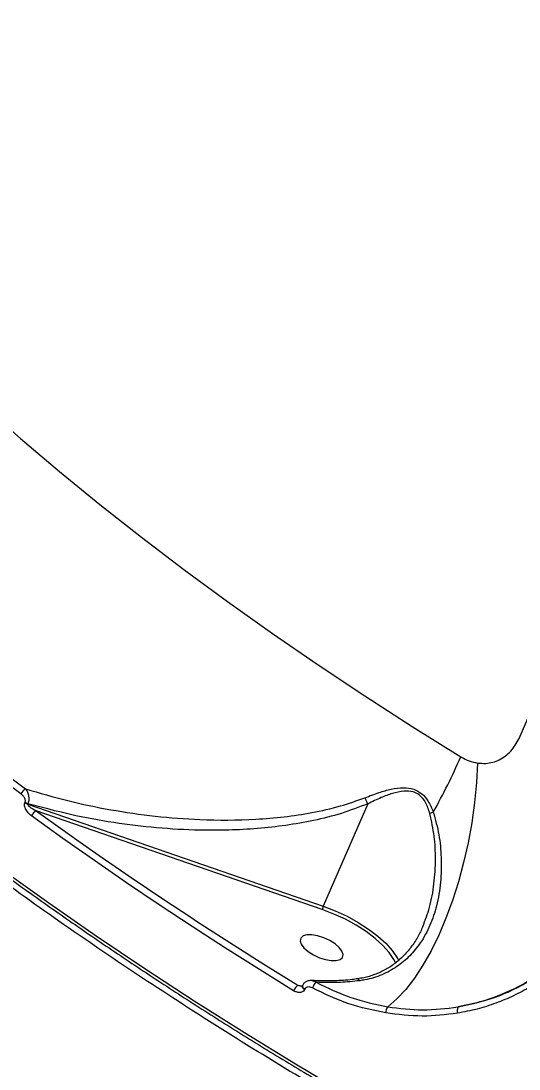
# Model space of a CAD drawing. Header units: millimetres. Extents: x -6521 to 6343, y -6174 to 4868.
# Drawn here: x -4368.2 to -4271, y -615.5 to -410.8 of the extents above; entities that cross this region are included whole.
import ezdxf

# ---------------------------------------------------------------- set-up
doc = ezdxf.new("R2010")
doc.units = ezdxf.units.MM
for name, color, linetype in [('DIKOM_ОБЪЕКТ', 7, 'Continuous'), ('DIKOM_РАЗМЕР_ЗОНА', 7, 'Continuous'), ('DIKOM_РАЗМЕР_ОБЪЕКТА', 7, 'Continuous')]:
    doc.layers.add(name, color=color, linetype=linetype)
doc.styles.add('style1', font='arial.ttf', dxfattribs={"width": 0.8})
doc.dimstyles.new('1-50', dxfattribs={"dimtxt": 300, "dimasz": 200, "dimexe": 100, "dimexo": 0, "dimgap": 100, "dimtad": 1, "dimtxsty": 'style1', "dimcen": 200, "dimclrd": 7, "dimclre": 7, "dimclrt": 7, "dimadec": 1, "dimazin": 2, "dimtfac": 1, "dimtmove": 0, "dimatfit": 2, "dimfxl": 0, "dimlwd": 25, "dimlwe": 18, "dimarcsym": 0})

# ---------------------------------------------------------------- blocks, each defined once
blk = doc.blocks.new('*D11')
at = {"layer": 'Defpoints', "color": 0, "transparency": 16777216}
for p in [(2818.82, 364.95), (-5102.52, -1661.02), (-5102.52, -4861.8)]:
    blk.add_point(p, dxfattribs=at)
at = {"layer": 'DIKOM_РАЗМЕР_ОБЪЕКТА', "color": 7, "lineweight": 18, "transparency": 16777216}
for p, q in [((2818.82, 364.95), (2818.82, -4961.8)), ((-5102.52, -1661.02), (-5102.52, -4961.8))]:
    blk.add_line(p, q, dxfattribs=at)
at = {"layer": 'DIKOM_РАЗМЕР_ОБЪЕКТА', "color": 7, "lineweight": 25, "transparency": 16777216}
blk.add_line((2618.82, -4861.8), (-4902.52, -4861.8), dxfattribs=at)
at = {"layer": 'DIKOM_РАЗМЕР_ОБЪЕКТА', "color": 7, "transparency": 16777216}
for points in [[(-4902.52, -4828.46), (-4902.52, -4895.13), (-5102.52, -4861.8)], [(2618.82, -4828.46), (2618.82, -4895.13), (2818.82, -4861.8)]]:
    blk.add_solid(points, dxfattribs=at)
at = {"layer": 'DIKOM_РАЗМЕР_ОБЪЕКТА', "color": 7, "transparency": 16777216, "insert": (-736, -4608.63), "char_height": 300, "attachment_point": 5, "style": 'style1'}
blk.add_mtext('7900', dxfattribs=at)
blk = doc.blocks.new('*D13')
at = {"layer": 'Defpoints', "color": 0, "transparency": 16777216}
for p in [(1683.24, 4867.99), (-4359.52, -3960.36), (6242.61, -3960.36)]:
    blk.add_point(p, dxfattribs=at)
at = {"layer": 'DIKOM_РАЗМЕР_ЗОНА', "color": 7, "lineweight": 18, "transparency": 16777216}
for p, q in [((1683.24, 4867.99), (6342.61, 4867.99)), ((-4359.52, -3960.36), (6342.61, -3960.36))]:
    blk.add_line(p, q, dxfattribs=at)
at = {"layer": 'DIKOM_РАЗМЕР_ЗОНА', "color": 7, "lineweight": 25, "transparency": 16777216}
blk.add_line((6242.61, 4667.99), (6242.61, -3760.36), dxfattribs=at)
at = {"layer": 'DIKOM_РАЗМЕР_ЗОНА', "color": 7, "transparency": 16777216}
for points in [[(6209.28, 4667.99), (6275.95, 4667.99), (6242.61, 4867.99)], [(6209.28, -3760.36), (6275.95, -3760.36), (6242.61, -3960.36)]]:
    blk.add_solid(points, dxfattribs=at)
at = {"layer": 'DIKOM_РАЗМЕР_ЗОНА', "color": 7, "transparency": 16777216, "insert": (5989.44, 630.24), "char_height": 300, "attachment_point": 5, "rotation": 90, "style": 'style1'}
blk.add_mtext('8850', dxfattribs=at)
blk = doc.blocks.new('*D14')
at = {"layer": 'Defpoints', "color": 0, "transparency": 16777216}
for p in [(4318.82, 257.45), (-6520.67, -1799.21), (4318.82, -6073.51)]:
    blk.add_point(p, dxfattribs=at)
at = {"layer": 'DIKOM_РАЗМЕР_ЗОНА', "color": 7, "lineweight": 18, "transparency": 16777216}
for p, q in [((4318.82, 257.45), (4318.82, -6173.51)), ((-6520.67, -1799.21), (-6520.67, -6173.51))]:
    blk.add_line(p, q, dxfattribs=at)
at = {"layer": 'DIKOM_РАЗМЕР_ЗОНА', "color": 7, "lineweight": 25, "transparency": 16777216}
blk.add_line((-6320.67, -6073.51), (4118.82, -6073.51), dxfattribs=at)
at = {"layer": 'DIKOM_РАЗМЕР_ЗОНА', "color": 7, "transparency": 16777216}
for points in [[(-6320.67, -6040.18), (-6320.67, -6106.84), (-6520.67, -6073.51)], [(4118.82, -6040.18), (4118.82, -6106.84), (4318.82, -6073.51)]]:
    blk.add_solid(points, dxfattribs=at)
at = {"layer": 'DIKOM_РАЗМЕР_ЗОНА', "color": 7, "transparency": 16777216, "insert": (-430.65, -5820.34), "char_height": 300, "attachment_point": 5, "style": 'style1'}
blk.add_mtext('10850', dxfattribs=at)

msp = doc.modelspace()

# ---------------------------------------------------------------- linework, layer by layer
at = {"layer": 'DIKOM_ОБЪЕКТ', "color": 7, "linetype": 'Continuous', "lineweight": 15}
for p, q in [((-4270.959, -550.919), (-4145.861, -262.062)), ((-4367.413, -563.459), (-4367.369, -563.358)), ((-4366.807, -563.648), (-4366.85, -563.748)), ((-4366.85, -563.748), (-4309.168, -583.688)), ((-4300.501, -563.676), (-4309.168, -583.688)), ((-4309.353, -584.332), (-4365.182, -565.034)), ((-4294.647, -593.961), (-4294.448, -594.365)), ((-4314.143, -599.086), (-4313.242, -599.221)), ((-4313.263, -599.268), (-4313.271, -599.292)), ((-4313.232, -599.196), (-4313.263, -599.268)), ((-4313.261, -599.258), (-4313.263, -599.268)), ((-4312.76, -599.854), (-4312.791, -599.926))]:
    msp.add_line(p, q, dxfattribs=at)
at = {"layer": 'DIKOM_ОБЪЕКТ', "color": 7, "linetype": 'Continuous', "lineweight": 15, "flags": 128}
for points in [[(-4443.489, -407.377), (-4439.436, -413.81), (-4435.077, -420.281), (-4430.416, -426.786), (-4425.458, -433.317), (-4420.206, -439.87), (-4414.666, -446.438), (-4408.843, -453.015), (-4402.742, -459.594), (-4396.369, -466.171), (-4389.731, -472.737), (-4382.832, -479.288), (-4375.68, -485.817), (-4368.281, -492.319), (-4360.642, -498.787), (-4352.771, -505.214), (-4344.674, -511.597), (-4336.358, -517.927), (-4327.833, -524.199), (-4319.106, -530.409), (-4310.184, -536.549), (-4301.076, -542.614), (-4291.791, -548.598), (-4282.338, -554.496)], [(-4368.176, -561.747), (-4374.444, -557.093), (-4380.606, -552.411), (-4386.66, -547.702), (-4392.604, -542.969), (-4398.436, -538.213), (-4404.152, -533.437), (-4409.751, -528.643), (-4415.229, -523.832)], [(-4414.232, -522.934), (-4408.766, -527.734), (-4403.18, -532.518), (-4397.476, -537.283), (-4391.657, -542.028), (-4385.726, -546.751), (-4379.685, -551.45), (-4373.537, -556.121), (-4367.283, -560.765)], [(-4279.041, -555.717), (-4279.252, -559.544), (-4279.637, -563.437), (-4280.19, -567.358), (-4280.906, -571.267), (-4281.778, -575.126), (-4282.798, -578.898), (-4283.956, -582.545), (-4285.24, -586.03), (-4286.637, -589.32), (-4288.133, -592.382), (-4289.715, -595.186), (-4291.366, -597.704), (-4293.069, -599.911), (-4294.809, -601.786), (-4296.568, -603.31)], [(-4314.951, -600.17), (-4321.624, -596.031), (-4328.223, -591.852), (-4334.745, -587.635), (-4341.187, -583.382), (-4347.547, -579.093), (-4353.823, -574.772), (-4360.012, -570.419), (-4366.111, -566.036)], [(-4365.182, -565.034), (-4359.097, -569.406), (-4357.273, -570.699)], [(-4357.273, -570.699), (-4352.923, -573.749), (-4346.662, -578.06), (-4340.317, -582.338), (-4335.035, -585.832)], [(-4371.834, -576.524), (-4362.754, -583.036), (-4353.478, -589.481), (-4344.014, -595.852), (-4334.371, -602.145), (-4324.556, -608.355), (-4314.578, -614.476), (-4304.445, -620.504)], [(-4295.038, -594.776), (-4295.394, -594.068), (-4296.311, -592.709), (-4297.537, -591.328), (-4299.043, -589.958), (-4300.792, -588.629), (-4302.746, -587.375), (-4304.857, -586.223), (-4307.077, -585.201), (-4309.353, -584.332)], [(-4309.168, -583.688), (-4306.82, -584.584), (-4304.531, -585.638), (-4302.354, -586.826), (-4300.339, -588.12), (-4298.535, -589.49), (-4296.983, -590.904), (-4295.719, -592.328), (-4294.774, -593.729), (-4294.647, -593.961)], [(-4335.035, -585.832), (-4333.89, -586.582), (-4327.384, -590.788), (-4320.801, -594.957), (-4314.143, -599.086)], [(-4310.265, -589.442), (-4311.398, -589.251), (-4312.377, -589.264), (-4313.123, -589.48), (-4313.576, -589.882), (-4313.698, -590.437), (-4313.48, -591.101), (-4312.939, -591.818), (-4312.12, -592.532), (-4311.088, -593.185), (-4309.927, -593.723), (-4308.732, -594.102), (-4307.599, -594.294), (-4306.62, -594.28), (-4305.874, -594.064), (-4305.421, -593.662), (-4305.299, -593.107), (-4305.517, -592.444), (-4306.058, -591.726), (-4306.877, -591.012), (-4307.909, -590.36), (-4309.07, -589.822), (-4310.265, -589.442)], [(-4313.271, -599.292), (-4313.277, -599.318), (-4313.257, -599.457), (-4313.164, -599.614), (-4313.004, -599.774), (-4312.791, -599.926)], [(-4313.232, -599.197), (-4313.246, -599.246), (-4313.226, -599.385), (-4313.133, -599.542), (-4312.973, -599.702), (-4312.76, -599.854)]]:
    msp.add_lwpolyline(points, dxfattribs=at)
at = {"layer": 'DIKOM_ОБЪЕКТ', "color": 7, "linetype": 'Continuous', "lineweight": 15}
for centre, radius, start, end in [((-4395.862, -504.974), 123.855, 330.84712, 336.43182), ((-4366.385, -562.479), 1.935, 117.6592, 157.77127), ((-4366.15, -561.698), 2.167, 234.35383, 251.14482), ((-4366.103, -561.592), 2.173, 234.35745, 251.10281), ((-4364.356, -566.732), 1.888, 115.9388, 158.3735), ((-4283.805, -575.953), 11.333, 110.08078, 113.67204), ((-4307.1, -584.633), 2.274, 155.44259, 172.40362), ((-4312.529, -601.132), 2.606, 128.28155, 158.32645), ((-4308.888, -600.409), 2.523, 131.87145, 161.92412), ((-4295.161, -604.459), 1.817, 140.77224, 181.83932), ((-4281.662, -604.069), 1.403, 149.05109, 200.9077)]:
    msp.add_arc(centre, radius, start, end, dxfattribs=at)
for points, knots in [([(-4523.048, -369.779), (-4523.06, -370.196), (-4523.122, -372.403), (-4522.941, -376.498), (-4522.495, -382.062), (-4521.729, -387.726), (-4520.674, -393.475), (-4519.323, -399.307), (-4517.679, -405.217), (-4515.744, -411.2), (-4513.517, -417.252), (-4511.002, -423.368), (-4508.2, -429.543), (-4505.113, -435.773), (-4501.744, -442.053), (-4498.096, -448.377), (-4494.171, -454.742), (-4489.973, -461.143), (-4485.504, -467.574), (-4480.768, -474.031), (-4475.769, -480.509), (-4470.51, -487.003), (-4464.996, -493.509), (-4459.231, -500.021), (-4453.219, -506.535), (-4446.964, -513.046), (-4440.472, -519.549), (-4433.748, -526.039), (-4426.795, -532.511), (-4419.621, -538.961), (-4412.229, -545.384), (-4404.626, -551.774), (-4396.817, -558.128), (-4388.808, -564.44), (-4380.606, -570.706), (-4372.216, -576.921), (-4363.645, -583.08), (-4354.898, -589.18), (-4345.984, -595.214), (-4336.907, -601.179), (-4327.676, -607.071), (-4318.298, -612.884), (-4308.778, -618.615), (-4299.124, -624.258), (-4289.345, -629.811), (-4279.445, -635.268), (-4270.549, -640.036), (-4264.931, -642.957), (-4262.684, -644.126)], [0, 0, 0, 0, 0.0051792, 0.02739, 0.049613, 0.0718476, 0.0940929, 0.1163474, 0.1386107, 0.1608804, 0.1831557, 0.2054352, 0.2277181, 0.2500033, 0.2722902, 0.2945779, 0.3168661, 0.3391541, 0.3614417, 0.3837285, 0.4060147, 0.4282999, 0.4505841, 0.4728672, 0.4951491, 0.5174302, 0.5397099, 0.5619888, 0.5842667, 0.6065434, 0.6288194, 0.6510947, 0.6733688, 0.6956425, 0.7179153, 0.7401874, 0.7624587, 0.7847297, 0.8070001, 0.82927, 0.8515392, 0.8738082, 0.8960769, 0.9183452, 0.9406129, 0.9628807, 0.9851479, 1, 1, 1, 1]), ([(-4279.041, -555.717), (-4278.513, -555.759), (-4277.034, -555.876), (-4274.71, -555.188), (-4272.387, -553.514), (-4271.438, -551.79), (-4270.959, -550.919)], [0, 0, 0, 0, 0.1529615, 0.4283773, 0.7114326, 1, 1, 1, 1]), ([(-4282.338, -554.496), (-4282.289, -554.525), (-4281.757, -554.848), (-4280.67, -555.379), (-4279.591, -555.603), (-4279.041, -555.717)], [0, 0, 0, 0, 0.0468081, 0.5142757, 1, 1, 1, 1]), ([(-4301.043, -562.483), (-4300.122, -562.127), (-4298.428, -561.472), (-4295.908, -560.775), (-4293.631, -560.45), (-4291.544, -560.689), (-4289.877, -561.615), (-4288.552, -563.203), (-4288.008, -564.541), (-4287.696, -565.309)], [0, 0, 0, 0, 0.1839953, 0.3384114, 0.4956197, 0.6241652, 0.737451, 0.8492066, 1, 1, 1, 1]), ([(-4367.369, -563.358), (-4367.348, -563.288), (-4367.305, -563.147), (-4367.335, -562.87), (-4367.467, -562.512), (-4367.753, -562.098), (-4368.031, -561.868), (-4368.176, -561.747)], [0, 0, 0, 0, 0.1189788, 0.2374418, 0.4123141, 0.6910486, 1, 1, 1, 1]), ([(-4367.283, -560.765), (-4364.55, -561.566), (-4359.082, -563.169), (-4350.616, -564.917), (-4341.993, -566.176), (-4332.525, -566.906), (-4324.105, -566.88), (-4316.82, -566.271), (-4311.299, -565.439), (-4305.984, -564.259), (-4302.626, -563.052), (-4301.043, -562.483)], [0, 0, 0, 0, 0.1269756, 0.2539539, 0.3836719, 0.5133757, 0.6746734, 0.7565618, 0.8384275, 0.9238208, 1, 1, 1, 1]), ([(-4367.283, -560.765), (-4367.146, -560.963), (-4366.877, -561.351), (-4366.668, -562.09), (-4366.624, -562.731), (-4366.672, -563.24), (-4366.761, -563.509), (-4366.807, -563.648)], [0, 0, 0, 0, 0.2735792, 0.5372558, 0.7208065, 0.856545, 1, 1, 1, 1]), ([(-4301.043, -562.483), (-4301.028, -562.52), (-4300.952, -562.722), (-4300.777, -563.14), (-4300.599, -563.48), (-4300.501, -563.668)], [0, 0, 0, 0, 0.0927499, 0.4978689, 1, 1, 1, 1]), ([(-4288.355, -565.573), (-4288.597, -564.832), (-4289.012, -563.561), (-4290.081, -562.133), (-4291.008, -561.562), (-4292.085, -561.199), (-4293.597, -561.134), (-4295.7, -561.607), (-4298.046, -562.499), (-4299.633, -563.26), (-4300.501, -563.676)], [0, 0, 0, 0, 0.1504035, 0.2579156, 0.3420774, 0.3655572, 0.4905039, 0.6488109, 0.8079315, 1, 1, 1, 1]), ([(-4366.111, -566.036), (-4366.345, -565.842), (-4366.794, -565.471), (-4367.253, -564.8), (-4367.464, -564.223), (-4367.511, -563.786), (-4367.446, -563.568), (-4367.413, -563.459)], [0, 0, 0, 0, 0.3089597, 0.5923763, 0.7697813, 0.8845354, 1, 1, 1, 1]), ([(-4366.85, -563.748), (-4366.855, -563.763), (-4366.864, -563.797), (-4366.846, -563.869), (-4366.756, -564.024), (-4366.24, -564.497), (-4365.656, -564.793), (-4365.182, -565.034)], [0, 0, 0, 0, 0.0233355, 0.0520151, 0.1042976, 0.2734353, 1, 1, 1, 1]), ([(-4300.501, -563.668), (-4302.2, -564.327), (-4305.619, -565.651), (-4311.005, -566.983), (-4316.473, -567.949), (-4322.015, -568.553), (-4327.623, -568.854), (-4334.204, -568.868), (-4341.708, -568.451), (-4350.137, -567.417), (-4358.542, -565.88), (-4364.052, -564.392), (-4366.807, -563.648)], [0, 0, 0, 0, 0.0822821, 0.1655631, 0.2475169, 0.3294898, 0.4129252, 0.4963689, 0.6209069, 0.7454547, 0.8727308, 1, 1, 1, 1]), ([(-4300.501, -563.676), (-4300.501, -563.675), (-4300.5, -563.673), (-4300.5, -563.67), (-4300.5, -563.669), (-4300.501, -563.668)], [0, 0, 0, 0, 0.4142255, 0.7775252, 1, 1, 1, 1]), ([(-4287.696, -565.309), (-4287.289, -566.768), (-4286.474, -569.688), (-4286.1, -574.324), (-4286.188, -578.998), (-4286.925, -583.452), (-4288.25, -587.44), (-4290.021, -590.732), (-4292.221, -593.428), (-4294.736, -595.555), (-4297.692, -597.147), (-4300.223, -597.934), (-4301.725, -598.166), (-4302.062, -598.218)], [0, 0, 0, 0, 0.1039361, 0.2080566, 0.3213659, 0.4346128, 0.535131, 0.6355675, 0.7202659, 0.8048978, 0.8901547, 0.9753332, 1, 1, 1, 1]), ([(-4289.73, -587.614), (-4289.263, -586.388), (-4288.258, -583.745), (-4287.461, -579.282), (-4287.199, -574.615), (-4287.4, -569.977), (-4288.035, -567.05), (-4288.355, -565.573)], [0, 0, 0, 0, 0.1832071, 0.3947412, 0.6111787, 0.803787, 1, 1, 1, 1]), ([(-3765.298, -698.941), (-3765.314, -698.958), (-3767.809, -701.654), (-3773.862, -706.486), (-3783.536, -713.319), (-3794.379, -719.348), (-3806.148, -724.659), (-3818.809, -729.24), (-3832.557, -733.172), (-3847.394, -736.411), (-3863.292, -738.93), (-3879.902, -740.672), (-3897.149, -741.651), (-3914.948, -741.895), (-3933.588, -741.408), (-3953.041, -740.159), (-3973.257, -738.135), (-3993.791, -735.38), (-4014.565, -731.921), (-4035.497, -727.8), (-4056.929, -722.948), (-4078.806, -717.353), (-4101.06, -711.014), (-4123.204, -704.072), (-4145.162, -696.566), (-4166.867, -688.543), (-4188.674, -679.874), (-4210.508, -670.562), (-4232.293, -660.624), (-4252.648, -650.716), (-4271.57, -640.951), (-4289.089, -631.425), (-4306.302, -621.57), (-4323.157, -611.406), (-4339.474, -601.047), (-4355.175, -590.542), (-4368.704, -581.042), (-4376.889, -574.975), (-4380.222, -572.505)], [0, 0, 0, 0, 0.0001879, 0.03034, 0.0605166, 0.0906687, 0.1199697, 0.1492933, 0.1785943, 0.2087464, 0.2389231, 0.2690751, 0.2983758, 0.3276989, 0.3569996, 0.3871514, 0.4173276, 0.4474792, 0.4767802, 0.5061035, 0.5354045, 0.5655563, 0.5957329, 0.6258849, 0.6551857, 0.6845092, 0.7138099, 0.743962, 0.7741384, 0.8042903, 0.8297914, 0.8553222, 0.880853, 0.906626, 0.9323987, 0.9575224, 0.9827031, 1, 1, 1, 1]), ([(-4289.736, -587.614), (-4290.049, -588.303), (-4290.704, -589.745), (-4291.995, -591.692), (-4293.525, -593.465), (-4295.24, -594.958), (-4297.113, -596.158), (-4299.124, -597.053), (-4300.928, -597.623), (-4302.098, -597.774), (-4302.519, -597.828)], [0, 0, 0, 0, 0.1311692, 0.2744034, 0.413785, 0.5500776, 0.6807978, 0.8075907, 0.9309305, 1, 1, 1, 1]), ([(-4265.619, -597.31), (-4266.639, -598.019), (-4268.682, -599.437), (-4271.988, -601.192), (-4275.477, -602.663), (-4279.139, -603.834), (-4281.695, -604.324), (-4282.973, -604.569)], [0, 0, 0, 0, 0.1976792, 0.3953888, 0.593089, 0.7965458, 1, 1, 1, 1]), ([(-4265.712, -596.036), (-4266.923, -596.872), (-4269.355, -598.553), (-4273.479, -600.601), (-4277.968, -602.302), (-4281.227, -602.997), (-4282.866, -603.347)], [0, 0, 0, 0, 0.2373896, 0.4771619, 0.7370093, 1, 1, 1, 1]), ([(-4282.866, -603.347), (-4280.447, -602.823), (-4276.784, -602.028), (-4272.214, -600.071), (-4268.91, -598.33), (-4266.883, -596.917), (-4265.884, -596.221)], [0, 0, 0, 0, 0.3951651, 0.5986734, 0.8021778, 1, 1, 1, 1]), ([(-4314.143, -599.086), (-4314.008, -599.131), (-4313.792, -599.202), (-4313.565, -599.231), (-4313.479, -599.242)], [0, 0, 0, 0, 0.6242779, 1, 1, 1, 1]), ([(-4313.25, -599.247), (-4313.246, -599.244), (-4313.235, -599.236), (-4313.321, -599.261), (-4313.414, -599.269), (-4313.478, -599.251), (-4313.481, -599.25)], [0, 0, 0, 0, 0.1948218, 0.5757128, 0.9850149, 1, 1, 1, 1]), ([(-4311.431, -598.178), (-4311.67, -598.184), (-4312.121, -598.195), (-4312.706, -598.497), (-4313.087, -598.853), (-4313.177, -599.128), (-4313.204, -599.209)], [0, 0, 0, 0, 0.3242823, 0.6131079, 0.8862437, 1, 1, 1, 1]), ([(-4311.287, -599.627), (-4311.433, -599.563), (-4311.724, -599.436), (-4312.143, -599.418), (-4312.466, -599.519), (-4312.664, -599.674), (-4312.733, -599.803), (-4312.76, -599.854)], [0, 0, 0, 0, 0.2717938, 0.5388896, 0.7376165, 0.8966029, 1, 1, 1, 1]), ([(-4311.428, -598.193), (-4311.281, -598.208), (-4310.986, -598.239), (-4310.711, -598.433), (-4310.572, -598.531)], [0, 0, 0, 0, 0.4946589, 1, 1, 1, 1]), ([(-4302.502, -597.835), (-4302.838, -597.887), (-4304.338, -598.117), (-4306.968, -598.254), (-4309.606, -598.302), (-4311.055, -598.18), (-4311.402, -598.15)], [0, 0, 0, 0, 0.1108785, 0.4945097, 0.8787887, 1, 1, 1, 1]), ([(-4302.062, -598.218), (-4303.319, -598.354), (-4306.197, -598.664), (-4308.996, -598.579), (-4310.572, -598.531)], [0, 0, 0, 0, 0.4365717, 1, 1, 1, 1]), ([(-4310.572, -598.531), (-4308.334, -599.607), (-4303.802, -601.788), (-4298.999, -602.798), (-4296.568, -603.31)], [0, 0, 0, 0, 0.4937676, 1, 1, 1, 1]), ([(-4302.508, -597.885), (-4302.491, -597.875), (-4302.407, -597.829), (-4302.256, -597.949), (-4302.124, -598.114), (-4302.07, -598.204), (-4302.062, -598.218)], [0, 0, 0, 0, 0.1294381, 0.6366259, 0.9434718, 1, 1, 1, 1]), ([(-4312.791, -599.926), (-4312.854, -600.033), (-4312.978, -600.248), (-4313.327, -600.459), (-4313.815, -600.553), (-4314.397, -600.462), (-4314.776, -600.262), (-4314.951, -600.17)], [0, 0, 0, 0, 0.1522666, 0.3040431, 0.5080529, 0.7732652, 1, 1, 1, 1]), ([(-4296.977, -604.517), (-4299.4, -604.008), (-4304.307, -602.978), (-4308.941, -600.753), (-4311.287, -599.627)], [0, 0, 0, 0, 0.4937643, 1, 1, 1, 1]), ([(-4296.568, -603.31), (-4294.288, -603.596), (-4289.674, -604.174), (-4285.153, -603.625), (-4282.866, -603.347)], [0, 0, 0, 0, 0.4941579, 1, 1, 1, 1]), ([(-4282.973, -604.569), (-4285.256, -604.846), (-4289.876, -605.407), (-4294.591, -604.816), (-4296.977, -604.517)], [0, 0, 0, 0, 0.4941774, 1, 1, 1, 1])]:
    msp.add_open_spline(points, degree=3, knots=knots, dxfattribs=at)

# ---------------------------------------------------------------- dimensions: what is measured, and where the dimension line sits
at = {"layer": 'DIKOM_РАЗМЕР_ЗОНА'}
dim = msp.add_linear_dim(base=(6242.612, -3960.361), p1=(1683.243, 4867.991), p2=(-4359.523, -3960.361), angle=90, text='8850', dimstyle='1-50', dxfattribs=at)
dim.commit()
dim.dimension.update_dxf_attribs({"geometry": '*D13', "text_midpoint": (6242.612, 630.237), "dimtype": 160})
dim = msp.add_linear_dim(base=(4318.818, -6073.511), p1=(-6520.672, -1799.212), p2=(4318.818, 257.446), text='10850', dimstyle='1-50', dxfattribs=at)
dim.commit()
dim.dimension.update_dxf_attribs({"geometry": '*D14', "text_midpoint": (-430.645, -6073.511), "dimtype": 160})
at = {"layer": 'DIKOM_РАЗМЕР_ОБЪЕКТА'}
dim = msp.add_linear_dim(base=(-5102.518, -4861.797), p1=(2818.818, 364.955), p2=(-5102.518, -1661.024), text='7900', dimstyle='1-50', dxfattribs=at)
dim.commit()
dim.dimension.update_dxf_attribs({"geometry": '*D11', "text_midpoint": (-736.001, -4861.797), "dimtype": 160})

doc.saveas('drawing.dxf')
